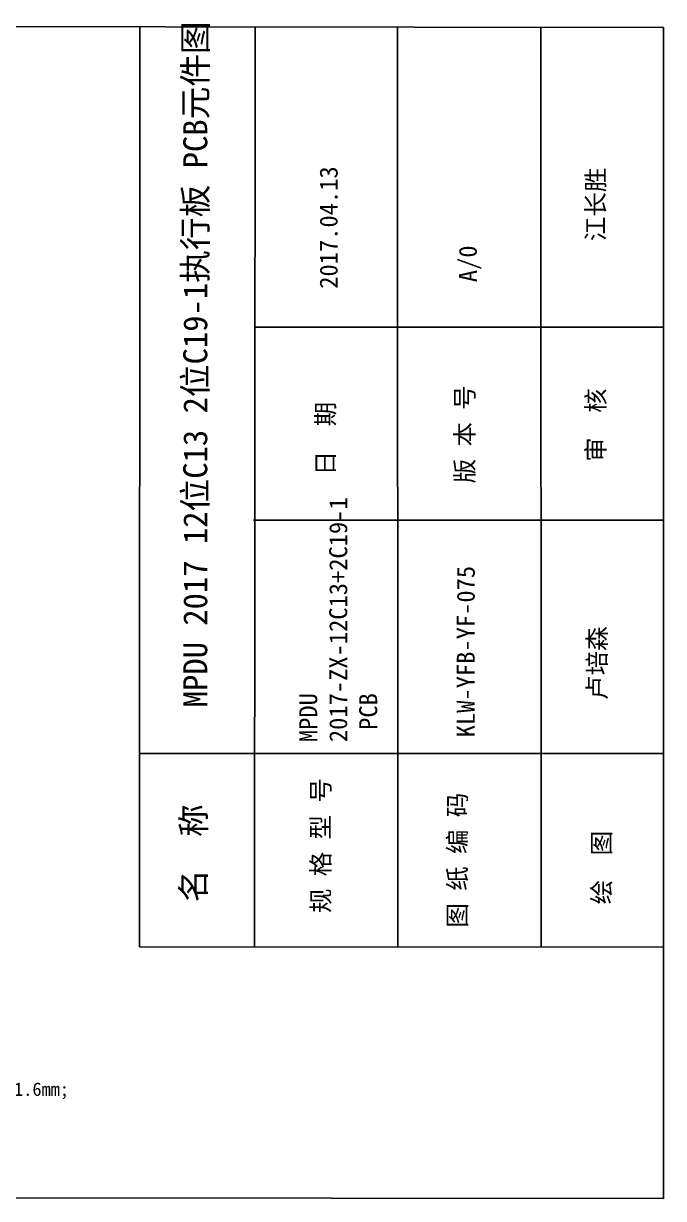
# Model space of a CAD drawing. Extents: x 741 to 1239, y 376 to 572.
# Drawn here: x 1132.3 to 1239, y 376.3 to 572.2 of the extents above; entities that cross this region are included whole.
import ezdxf

# ---------------------------------------------------------------- set-up
doc = ezdxf.new("R2010")
doc.units = 0
doc.header["$MEASUREMENT"] = 0
doc.layers.get('0').update_dxf_attribs({"linetype": 'CONTINUOUS'})
doc.layers.add('标题1', color=7, linetype='CONTINUOUS')
doc.styles.get("Standard").update_dxf_attribs({"font": ''})
doc.styles.get('Standard').set_extended_font_data('SimSun')

msp = doc.modelspace()

# ---------------------------------------------------------------- linework, layer by layer
at = {"linetype": 'Continuous'}
for p, q in [((1151.62, 418.26), (1151.65, 571.65)), ((1170.77, 418.26), (1170.88, 571.59)), ((1194.68, 418.26), (1194.59, 571.59)), ((1218.59, 418.26), (1218.49, 571.53)), ((1170.77, 521.56), (1238.96, 521.53)), ((1170.6, 489.38), (1238.96, 489.39)), ((1151.62, 450.48), (1238.95, 450.46)), ((1151.62, 418.26), (1238.94, 418.21))]:
    msp.add_line(p, q, dxfattribs=at)
msp.add_lwpolyline([(740.61, 572.19), (1238.96, 571.5), (1238.96, 376.28), (740.61, 376.8)], close=True, dxfattribs=at)

# ---------------------------------------------------------------- texts
at = {"color": 7, "linetype": 'Continuous', "insert": (1071.24, 395.63), "char_height": 2.2378, "width": 79.9196, "attachment_point": 1}
msp.add_mtext('PCB板要求:沉锡\\\\铜厚1OZ\\\\FR4(双面板)\\\\板厚1.6mm;', dxfattribs=at)
at = {"layer": '标题1', "color": 7, "rotation": 90}
for s, insert, char_height, attachment_point in [('\\pt4.835;{\\C0;MPDU 2017 12位C13 2位C19-1执行板 PCB\\fSimSun|b0|i0|c134|p54;元件图}', (1163.35, 458.17), 4, 7), ('\\pt4.835;{\\fSimSun|b0|i0|c134|p54;\\C0;版 本 号}', (1204.32, 495.52), 3, 1), ('\\pt4.835;{\\fSimSun|b0|i0|c134|p54;\\C0;审  核}', (1226.17, 499.1), 3, 1), ('\\pt4.835;{\\fSimSun|b0|i0|c134|p54;\\C0;日  期}', (1181.09, 496.84), 3, 1), ('\\pt4.835;{\\fSimSun|b0|i0|c134|p54;\\C0;规 格 型 号}', (1180.31, 423.87), 3, 1), ('\\pt4.835;{\\fSimSun|b0|i0|c134|p54;\\C0;图 纸 编 码}', (1203.09, 421.45), 3, 1), ('\\pt4.835;{\\fSimSun|b0|i0|c134|p54;\\C0;名  称}', (1158.61, 425.67), 4, 1), ('\\pt4.835;{\\fSimSun|b0|i0|c134|p54;\\C0;绘  图}', (1227.13, 425.32), 3, 1)]:
    msp.add_mtext(s, dxfattribs=dict(at, insert=insert, char_height=char_height, attachment_point=attachment_point))
at = {"layer": '标题1', "color": 7, "char_height": 3, "attachment_point": 1, "rotation": 90}
for s, insert, width in [('\\pt4.835;{\\fSimSun|b0|i0|c134|p54;\\C0;2017.04.13}', (1181.63, 527.96), 2), ('\\pt4.835;{\\C0;江长胜}', (1226.14, 535.89), 39.2833), ('\\pt4.835;{\\fSimSun|b0|i0|c134|p54;\\C0;A/0}', (1204.85, 529.06), 2), ('\\pt4.835;{\\C0;MPDU 2017-ZX-12C13+2C19-1\\P PCB}', (1178.23, 452.37), 39.2833), ('\\pt4.835;{\\C0;KLW-YFB-YF-075}', (1204.5, 453.18), 39.2833), ('\\pt4.835;{\\C0;卢培森}', (1226.4, 459.4), 39.2833)]:
    msp.add_mtext(s, dxfattribs=dict(at, insert=insert, width=width))

doc.saveas('drawing.dxf')
